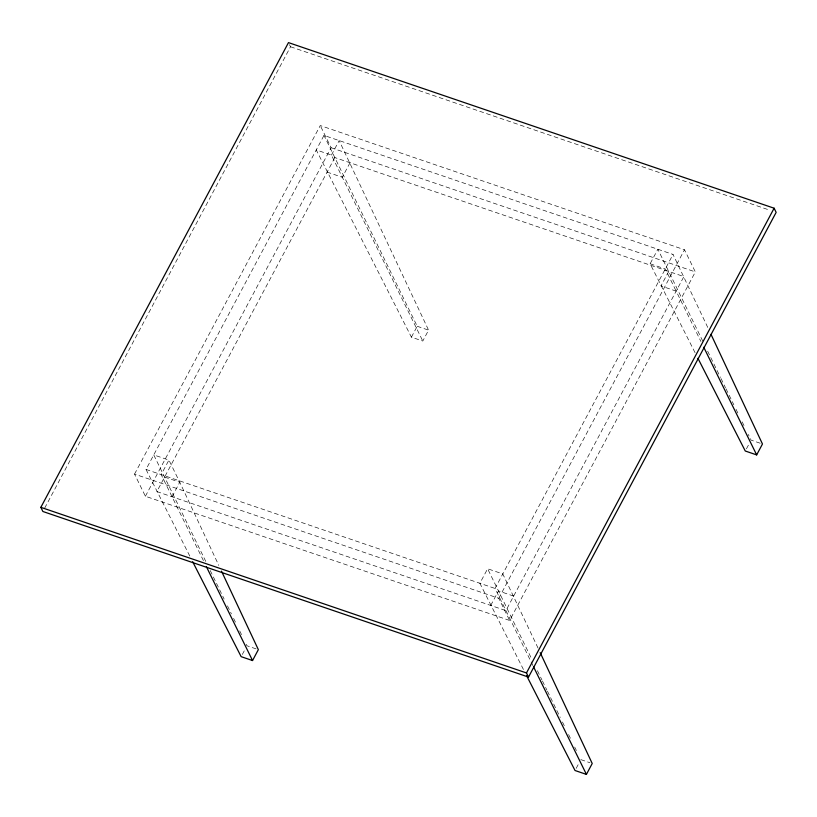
<?xml version="1.0" encoding="UTF-8"?>
<svg xmlns="http://www.w3.org/2000/svg" width="817" height="817" viewBox="0 0 817 817"><rect width="100%" height="100%" fill="white"/><g stroke="black" fill="none" stroke-linecap="round" stroke-linejoin="round"><path stroke-width="0.61" stroke-dasharray="4.08 3.06" d="M44.68 508.113L290.515 46.763L289.494 44.69M134.539 474.105L320.264 125.552L684.493 249.757L695.349 271.918L509.634 620.471L145.406 496.266L134.539 474.105L498.768 598.299L509.634 620.471M189.769 556.04L145.998 469.428L323.981 135.408L673.034 254.434L707.736 327.392M145.406 496.266L331.12 147.724L320.264 125.552M205.782 561.422L153.739 454.906L168.915 460.083L161.174 474.606L204.127 562.045M331.426 155.097L339.157 140.575L428.588 330.15L422.787 341.036L411.411 337.155L316.25 149.93L331.426 155.097L422.787 341.036M172.04 496.767L179.771 482.244L168.915 460.083M350.023 162.746L342.282 177.269L327.106 172.091M242.322 654.478L245.223 649.035M411.411 337.155L417.211 326.269L323.981 135.408M538.035 648.044L502.792 573.932L487.616 568.755L479.875 583.277L523.646 669.889M695.042 352.648L650.118 263.779L657.859 249.256L703.223 342.088M532.939 665.589L495.051 588.454L673.034 254.434M490.731 605.448L498.472 590.916L487.616 568.755M668.714 271.418L660.984 285.94L676.159 291.118L700.925 341.506M498.768 598.299L684.493 249.757M576.199 768.337L579.1 762.884M746.442 448.829L749.342 443.386M290.515 46.763L770.114 210.306M331.12 147.724L695.349 271.918M650.118 263.779L665.293 268.956L676.159 291.118M417.211 326.269L428.588 330.15M760.188 443.222L751.089 440.118L748.301 434.419M145.998 469.428L495.051 588.454M164.595 477.067L179.771 482.244L218.793 565.374M513.648 596.093L498.472 590.916L531.867 659.309M256.068 648.872L246.969 645.767L245.856 643.49M580.836 759.616L589.945 762.721M707.675 351.208L720.471 377.423M721.033 378.567L725.486 387.687M726.037 388.821L733.829 404.783M736.056 409.337L738.844 415.046M742.183 421.878L744.961 427.577M537.433 670.706L541.885 679.826M542.437 680.969L546.89 690.089M547.451 691.223L560.248 717.449M562.474 722.003L565.262 727.702M568.601 734.544L571.379 740.243M574.719 747.085L576.394 750.496M210.235 570.542L224.144 599.035M227.483 605.877L231.385 613.853M233.611 618.408L236.389 624.106M239.728 630.949L242.516 636.647M334.837 157.569L156.864 491.589L505.907 610.616L683.89 276.595L334.837 157.569"/><path stroke-width="1.23" d="M40.85 507.337L288.483 42.607L774.118 208.212L776.15 212.369L528.517 677.089L42.882 511.493L40.85 507.337L526.485 672.942L528.517 677.089M192.659 561.688L241.158 656.664L252.545 660.544L258.346 649.648L221.499 571.144M526.485 672.942L774.118 208.212M526.536 675.536L575.035 770.513L586.422 774.393L592.223 763.497L540.2 652.671M697.932 358.306L745.278 451.015L756.665 454.895L762.465 443.999L710.984 334.316M703.743 347.235L756.665 454.895M533.501 666.733L586.422 774.393M206.374 566.63L252.545 660.544"/></g></svg>
